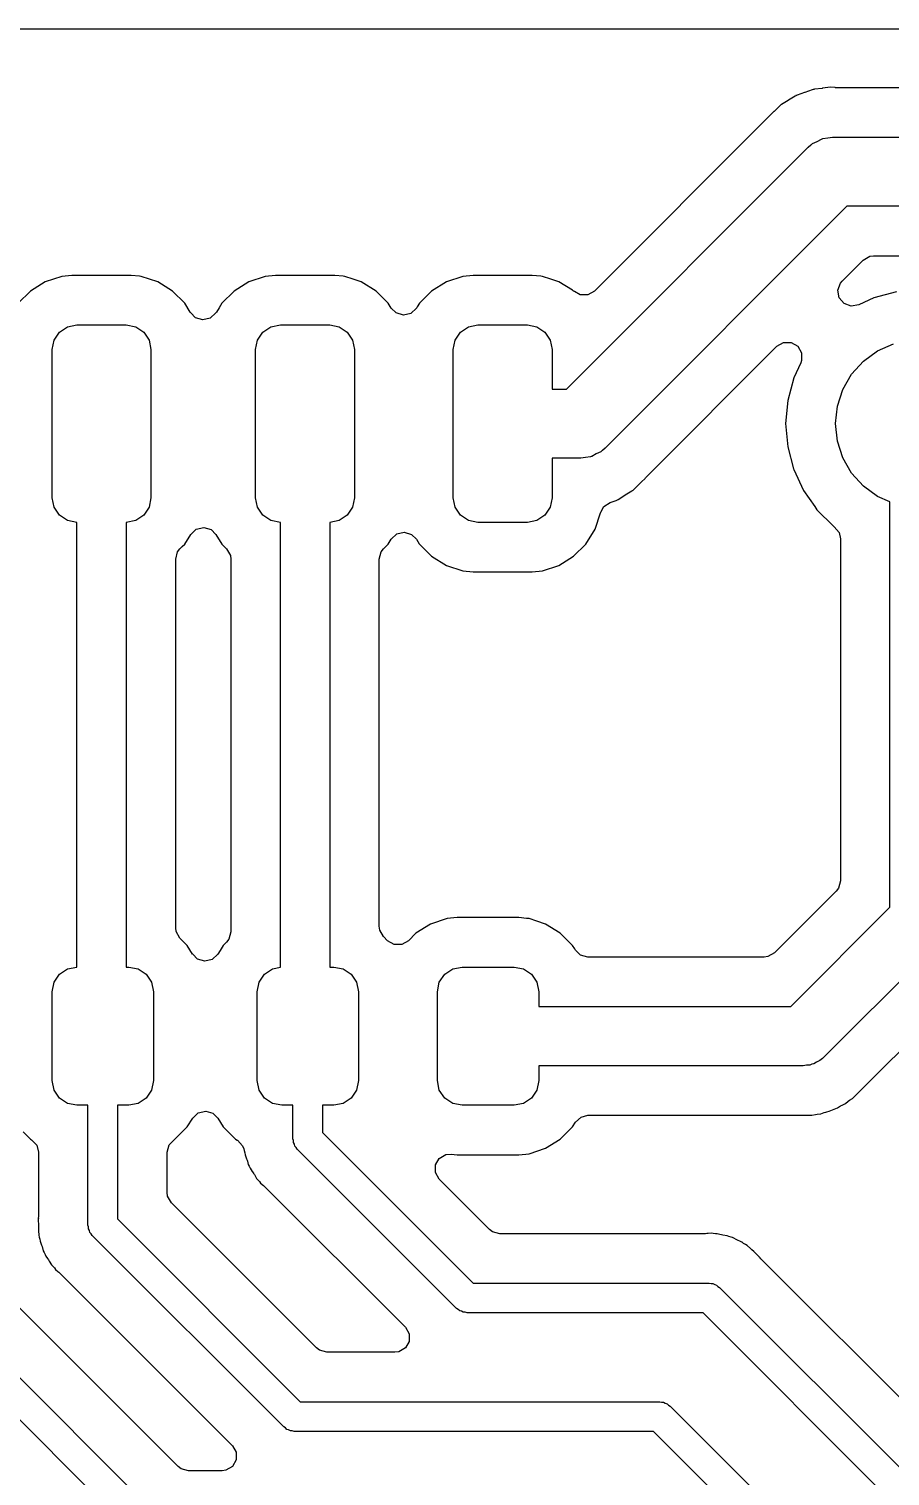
# Model space of a CAD drawing. Extents: x 44 to 146, y -87 to -25.
# Drawn here: x 89.82 to 98.53, y -39.9 to -25.25 of the extents above; entities that cross this region are included whole.
import ezdxf

# ---------------------------------------------------------------- set-up
doc = ezdxf.new("R2010")
doc.units = 0
doc.layers.add('BLACK', color=7, linetype='CONTINUOUS')

msp = doc.modelspace()

# ---------------------------------------------------------------- linework, layer by layer
at = {"layer": 'BLACK', "linetype": 'CONTINUOUS'}
for p, q in [((48.864128, -25.2545), (140.635872, -25.2545)), ((97.583398, -25.926828), (97.577065, -25.929863)), ((97.583453, -25.926946), (97.583398, -25.926828)), ((97.590787, -25.923552), (97.583453, -25.926946)), ((97.665601, -25.898343), (97.590787, -25.923552)), ((97.669401, -25.897005), (97.665601, -25.898343)), ((97.743529, -25.869773), (97.669401, -25.897005)), ((97.751372, -25.867823), (97.743529, -25.869773)), ((97.758172, -25.866097), (97.751341, -25.867698)), ((97.751341, -25.867698), (97.751372, -25.867823)), ((97.7582, -25.866223), (97.758172, -25.866097)), ((97.766087, -25.864486), (97.7582, -25.866223)), ((97.76609, -25.864486), (97.766087, -25.864486)), ((97.766092, -25.864485), (97.76609, -25.864486)), ((97.766096, -25.864485), (97.766092, -25.864485)), ((97.844625, -25.855943), (97.766096, -25.864485)), ((97.848625, -25.855453), (97.844625, -25.855943)), ((97.92683, -25.844798), (97.848625, -25.855453)), ((97.974181, -25.848654), (97.92683, -25.844798)), ((97.978523, -25.849008), (97.974181, -25.848654)), ((97.990616, -25.8495), (97.978523, -25.849008)), ((121.654972, -25.8495), (97.990616, -25.8495)), ((97.414013, -26.033197), (97.35816, -26.089049)), ((97.420305, -26.02814), (97.414013, -26.033197)), ((97.425753, -26.023718), (97.420225, -26.02804)), ((97.420225, -26.02804), (97.420305, -26.02814)), ((97.425831, -26.02382), (97.425753, -26.023718)), ((97.432262, -26.018931), (97.425831, -26.02382)), ((97.499921, -25.978221), (97.432262, -26.018931)), ((97.503348, -25.976095), (97.499921, -25.978221)), ((97.569881, -25.933568), (97.503348, -25.976095)), ((97.577122, -25.929977), (97.569881, -25.933568)), ((97.577065, -25.929863), (97.577122, -25.929977)), ((97.281415, -26.165794), (95.539648, -27.907562)), ((97.292633, -26.15222), (97.281415, -26.165794)), ((97.292732, -26.152304), (97.292633, -26.15222)), ((97.297955, -26.146154), (97.292732, -26.152304)), ((97.355272, -26.09186), (97.297955, -26.146154)), ((97.35816, -26.089049), (97.355272, -26.09186)), ((97.843565, -26.36776), (97.850133, -26.36455)), ((97.850133, -26.36455), (97.900221, -26.358306)), ((97.900221, -26.358306), (97.95, -26.35)), ((97.95, -26.35), (121.75, -26.35)), ((95.255026, -28.9), (97.702513, -26.452512)), ((97.702513, -26.452512), (97.730118, -26.429132)), ((97.730118, -26.429132), (97.735026, -26.423801)), ((97.735026, -26.423801), (97.738868, -26.421721)), ((97.738868, -26.421721), (97.746624, -26.415153)), ((97.746624, -26.415153), (97.791964, -26.392987)), ((97.791964, -26.392987), (97.836355, -26.368964)), ((97.836355, -26.368964), (97.843565, -26.36776)), ((98.094975, -27.05), (95.647487, -29.497487)), ((121.605026, -27.05), (98.094975, -27.05)), ((98.046381, -27.806406), (98.258647, -27.594141)), ((98.258647, -27.594141), (98.325442, -27.555577)), ((98.325442, -27.555577), (98.364006, -27.5505)), ((98.364006, -27.5505), (109.778414, -27.5505)), ((89.980666, -27.815186), (89.831343, -27.907288)), ((90.147202, -27.760001), (89.980666, -27.815186)), ((90.249996, -27.7495), (90.147202, -27.760001)), ((90.850004, -27.7495), (90.249996, -27.7495)), ((90.850009, -27.7495), (90.850004, -27.7495)), ((90.935665, -27.75825), (90.850009, -27.7495)), ((90.952798, -27.760001), (90.935665, -27.75825)), ((91.036065, -27.787593), (90.952798, -27.760001)), ((91.119334, -27.815186), (91.036065, -27.787593)), ((91.268656, -27.907288), (91.119334, -27.815186)), ((92.040666, -27.815186), (91.891343, -27.907288)), ((92.207202, -27.760001), (92.040666, -27.815186)), ((92.309996, -27.7495), (92.207202, -27.760001)), ((92.910004, -27.7495), (92.309996, -27.7495)), ((92.910009, -27.7495), (92.910004, -27.7495)), ((92.995665, -27.75825), (92.910009, -27.7495)), ((93.012798, -27.760001), (92.995665, -27.75825)), ((93.096065, -27.787593), (93.012798, -27.760001)), ((93.179334, -27.815186), (93.096065, -27.787593)), ((93.328656, -27.907288), (93.179334, -27.815186)), ((94.040666, -27.815186), (93.891343, -27.907288)), ((94.207202, -27.760001), (94.040666, -27.815186)), ((94.309996, -27.7495), (94.207202, -27.760001)), ((94.910004, -27.7495), (94.309996, -27.7495)), ((94.910009, -27.7495), (94.910004, -27.7495)), ((94.995665, -27.75825), (94.910009, -27.7495)), ((95.012798, -27.760001), (94.995665, -27.75825)), ((95.096065, -27.787593), (95.012798, -27.760001)), ((95.179334, -27.815186), (95.096065, -27.787593)), ((95.31684, -27.9), (95.179334, -27.815186)), ((98.003312, -27.898774), (98.029691, -27.826297)), ((98.029691, -27.826297), (98.046381, -27.806406)), ((89.831343, -27.907288), (89.707285, -28.031346)), ((91.392712, -28.031344), (91.268656, -27.907288)), ((91.891343, -27.907288), (91.767288, -28.031343)), ((93.452712, -28.031344), (93.328656, -27.907288)), ((93.891343, -27.907288), (93.767288, -28.031343)), ((95.328656, -27.907288), (95.31684, -27.9)), ((95.32893, -27.907562), (95.328656, -27.907288)), ((95.329202, -27.907719), (95.32893, -27.907562)), ((95.335465, -27.912671), (95.329202, -27.907719)), ((95.33619, -27.911753), (95.335465, -27.912671)), ((95.395725, -27.946126), (95.33619, -27.911753)), ((95.472853, -27.946126), (95.395725, -27.946126)), ((95.539648, -27.907562), (95.472853, -27.946126)), ((98.016705, -27.97473), (98.003312, -27.898774)), ((98.066282, -28.033814), (98.016705, -27.97473)), ((98.366336, -27.976097), (98.214715, -28.0468)), ((98.366338, -27.976096), (98.366336, -27.976097)), ((98.59459, -27.914937), (98.366338, -27.976096)), ((91.447474, -28.120128), (91.392712, -28.031344)), ((91.453183, -28.129384), (91.447474, -28.120128)), ((91.712537, -28.120111), (91.706817, -28.129384)), ((91.739765, -28.075966), (91.712537, -28.120111)), ((91.767288, -28.031343), (91.739765, -28.075966)), ((93.483183, -28.080746), (93.452712, -28.031344)), ((93.531779, -28.129342), (93.483183, -28.080746)), ((93.736817, -28.080746), (93.680716, -28.133675)), ((93.739765, -28.075967), (93.736817, -28.080746)), ((93.744736, -28.067906), (93.739765, -28.075967)), ((93.767288, -28.031343), (93.744736, -28.067906)), ((98.138759, -28.060193), (98.066282, -28.033814)), ((98.214715, -28.0468), (98.138759, -28.060193)), ((90.123223, -28.323223), (90.204329, -28.26903)), ((90.204329, -28.26903), (90.3, -28.25)), ((90.3, -28.25), (90.8, -28.25)), ((90.8, -28.25), (90.895671, -28.26903)), ((90.895671, -28.26903), (90.976777, -28.323223)), ((91.501779, -28.17798), (91.453183, -28.129384)), ((91.575667, -28.2001), (91.501779, -28.17798)), ((91.650716, -28.182313), (91.575667, -28.2001)), ((91.706817, -28.129384), (91.650716, -28.182313)), ((92.183223, -28.323223), (92.264329, -28.26903)), ((92.264329, -28.26903), (92.36, -28.25)), ((92.36, -28.25), (92.86, -28.25)), ((92.86, -28.25), (92.955671, -28.26903)), ((92.955671, -28.26903), (93.036777, -28.323223)), ((93.605667, -28.151462), (93.531779, -28.129342)), ((93.680716, -28.133675), (93.605667, -28.151462)), ((94.183223, -28.323223), (94.264329, -28.26903)), ((94.264329, -28.26903), (94.36, -28.25)), ((94.36, -28.25), (94.86, -28.25)), ((94.86, -28.25), (94.955671, -28.26903)), ((94.955671, -28.26903), (95.036777, -28.323223)), ((90.05, -28.5), (90.06903, -28.404329)), ((90.06903, -28.404329), (90.123223, -28.323223)), ((90.976777, -28.323223), (91.03097, -28.404329)), ((91.03097, -28.404329), (91.05, -28.5)), ((92.11, -28.5), (92.12903, -28.404329)), ((92.12903, -28.404329), (92.183223, -28.323223)), ((93.036777, -28.323223), (93.09097, -28.404329)), ((93.09097, -28.404329), (93.11, -28.5)), ((94.11, -28.5), (94.12903, -28.404329)), ((94.12903, -28.404329), (94.183223, -28.323223)), ((95.036777, -28.323223), (95.09097, -28.404329)), ((95.09097, -28.404329), (95.11, -28.5)), ((90.05, -30), (90.05, -28.5)), ((91.05, -28.5), (91.05, -30)), ((92.11, -30), (92.11, -28.5)), ((93.11, -28.5), (93.11, -30)), ((94.11, -30), (94.11, -28.5)), ((95.11, -28.5), (95.11, -28.9)), ((96.068587, -29.784199), (97.386402, -28.466385)), ((97.386402, -28.466385), (97.453196, -28.427822)), ((97.453196, -28.427822), (97.530324, -28.427822)), ((97.530324, -28.427822), (97.597119, -28.466386)), ((97.597119, -28.466386), (97.635683, -28.533181)), ((97.635683, -28.533181), (97.635683, -28.610309)), ((98.261239, -28.618327), (98.405, -28.513878)), ((98.405, -28.513878), (98.567336, -28.441602)), ((97.6268, -28.634715), (97.556097, -28.786336)), ((97.635683, -28.610309), (97.6268, -28.634715)), ((98.142336, -28.750383), (98.261239, -28.618327)), ((97.556096, -28.786338), (97.494937, -29.01459)), ((97.556097, -28.786336), (97.556096, -28.786338)), ((98.053486, -28.904274), (98.142336, -28.750383)), ((95.11, -28.9), (95.255026, -28.9)), ((97.998575, -29.073275), (98.053486, -28.904274)), ((97.494937, -29.01459), (97.474341, -29.25)), ((97.98, -29.25), (97.998575, -29.073275)), ((97.474341, -29.25), (97.494937, -29.485409)), ((97.998575, -29.426725), (97.98, -29.25)), ((98.053486, -29.595726), (97.998575, -29.426725)), ((95.499868, -29.58545), (95.449777, -29.591693)), ((95.506436, -29.582238), (95.499868, -29.58545)), ((95.513645, -29.581036), (95.506436, -29.582238)), ((95.558026, -29.557017), (95.513645, -29.581036)), ((95.603377, -29.534847), (95.558026, -29.557017)), ((95.611133, -29.528277), (95.603377, -29.534847)), ((95.614974, -29.526199), (95.611133, -29.528277)), ((95.619881, -29.520868), (95.614974, -29.526199)), ((95.647487, -29.497487), (95.619881, -29.520868)), ((97.494937, -29.485409), (97.554306, -29.706982)), ((95.4, -29.6), (95.11, -29.6)), ((95.11, -29.6), (95.11, -30)), ((95.449777, -29.591693), (95.4, -29.6)), ((97.554306, -29.706982), (97.556097, -29.713663)), ((97.556097, -29.713663), (97.655965, -29.92783)), ((98.142336, -29.749617), (98.053486, -29.595726)), ((95.935989, -29.9168), (95.991852, -29.860936)), ((95.991852, -29.860936), (95.994709, -29.858156)), ((95.994709, -29.858156), (96.0155, -29.838462)), ((96.0155, -29.838462), (96.052041, -29.803849)), ((96.052041, -29.803849), (96.052047, -29.803839)), ((96.052047, -29.803839), (96.057272, -29.797689)), ((96.057272, -29.797689), (96.057372, -29.797774)), ((96.057372, -29.797774), (96.068587, -29.784199)), ((98.261239, -29.881673), (98.142336, -29.749617)), ((98.405, -29.986122), (98.261239, -29.881673)), ((90.06903, -30.095671), (90.05, -30)), ((91.05, -30), (91.03097, -30.095671)), ((92.12903, -30.095671), (92.11, -30)), ((93.11, -30), (93.09097, -30.095671)), ((94.12903, -30.095671), (94.11, -30)), ((95.11, -30), (95.09097, -30.095671)), ((95.69714, -30.047361), (95.759221, -30.026444)), ((95.759221, -30.026444), (95.759224, -30.026441)), ((95.759224, -30.026441), (95.759227, -30.026441)), ((95.759227, -30.026441), (95.766558, -30.02305)), ((95.766558, -30.02305), (95.766613, -30.023169)), ((95.766613, -30.023169), (95.772937, -30.020139)), ((95.772879, -30.020021), (95.780108, -30.016434)), ((95.772937, -30.020139), (95.772879, -30.020021)), ((95.780108, -30.016434), (95.780116, -30.016432)), ((95.780116, -30.016432), (95.846664, -29.973894)), ((95.846664, -29.973894), (95.850078, -29.971777)), ((95.850078, -29.971777), (95.917731, -29.931073)), ((95.91773, -29.931073), (95.917736, -29.93107)), ((95.917731, -29.931073), (95.91773, -29.931073)), ((95.917736, -29.93107), (95.91774, -29.931065)), ((95.91774, -29.931065), (95.924168, -29.92618)), ((95.924168, -29.92618), (95.924248, -29.926285)), ((95.924248, -29.926285), (95.929771, -29.921967)), ((95.929689, -29.921865), (95.935983, -29.916805)), ((95.929771, -29.921967), (95.929689, -29.921865)), ((95.935983, -29.916805), (95.935986, -29.916801)), ((95.935986, -29.916801), (95.935989, -29.9168)), ((97.655965, -29.92783), (97.768629, -30.08873)), ((98.53, -30.041775), (98.405, -29.986122)), ((90.123223, -30.176777), (90.06903, -30.095671)), ((91.03097, -30.095671), (90.976777, -30.176777)), ((92.183223, -30.176777), (92.12903, -30.095671)), ((93.09097, -30.095671), (93.036777, -30.176777)), ((94.183223, -30.176777), (94.12903, -30.095671)), ((95.09097, -30.095671), (95.036777, -30.176777)), ((95.544814, -30.319334), (95.599999, -30.152797)), ((95.599999, -30.152796), (95.602558, -30.145074)), ((95.599999, -30.152797), (95.599999, -30.152796)), ((95.602558, -30.145074), (95.604915, -30.145855)), ((95.604915, -30.145855), (95.634106, -30.08873)), ((95.634106, -30.08873), (95.69714, -30.047361)), ((97.768629, -30.08873), (97.791506, -30.121402)), ((97.791506, -30.121402), (97.958601, -30.288497)), ((98.53, -34.145736), (98.53, -30.041775)), ((90.204329, -30.23097), (90.123223, -30.176777)), ((90.3, -30.25), (90.204329, -30.23097)), ((90.3, -34.75), (90.3, -30.25)), ((90.895671, -30.23097), (90.8, -30.25)), ((90.8, -30.25), (90.8, -34.75)), ((90.976777, -30.176777), (90.895671, -30.23097)), ((91.453183, -30.370615), (91.509283, -30.317687)), ((91.509283, -30.317687), (91.584332, -30.299899)), ((91.584332, -30.299899), (91.65822, -30.322019)), ((92.264329, -30.23097), (92.183223, -30.176777)), ((92.36, -30.25), (92.264329, -30.23097)), ((92.36, -34.752983), (92.36, -30.25)), ((92.955671, -30.23097), (92.86, -30.25)), ((92.86, -30.25), (92.86, -34.75)), ((93.036777, -30.176777), (92.955671, -30.23097)), ((94.264329, -30.23097), (94.183223, -30.176777)), ((94.36, -30.25), (94.264329, -30.23097)), ((94.86, -30.25), (94.36, -30.25)), ((94.955671, -30.23097), (94.86, -30.25)), ((95.036777, -30.176777), (94.955671, -30.23097)), ((95.452712, -30.468656), (95.544814, -30.319334)), ((97.958601, -30.288497), (97.965958, -30.293648)), ((97.965958, -30.293648), (98.015537, -30.35273)), ((91.392712, -30.468656), (91.453183, -30.370615)), ((91.65822, -30.322019), (91.706817, -30.370616)), ((91.706817, -30.370616), (91.767287, -30.468655)), ((93.452712, -30.468656), (93.483183, -30.419253)), ((93.483183, -30.419253), (93.539283, -30.366325)), ((93.539283, -30.366325), (93.614332, -30.348537)), ((93.614332, -30.348537), (93.68822, -30.370657)), ((93.68822, -30.370657), (93.736817, -30.419254)), ((93.736817, -30.419254), (93.765445, -30.465669)), ((93.765445, -30.465669), (93.767288, -30.468656)), ((98.015537, -30.35273), (98.0295, -30.415705)), ((98.0295, -30.415705), (98.0295, -33.876704)), ((91.3005, -30.622586), (91.320462, -30.548086)), ((91.320462, -30.548086), (91.344141, -30.517227)), ((91.344141, -30.517227), (91.366933, -30.494435)), ((91.366933, -30.494435), (91.392712, -30.468656)), ((91.767287, -30.468655), (91.815859, -30.517227)), ((91.815859, -30.517227), (91.854423, -30.584022)), ((91.854423, -30.584022), (91.8595, -30.622586)), ((93.3605, -30.622586), (93.380462, -30.548086)), ((93.380462, -30.548086), (93.404141, -30.517227)), ((93.404141, -30.517227), (93.426933, -30.494435)), ((93.426933, -30.494435), (93.452712, -30.468656)), ((93.767288, -30.468656), (93.891344, -30.592712)), ((93.891344, -30.592712), (94.040666, -30.684814)), ((95.179334, -30.684814), (95.328656, -30.592712)), ((95.328656, -30.592712), (95.452712, -30.468656)), ((91.3005, -34.352414), (91.3005, -30.622586)), ((91.8595, -30.622586), (91.8595, -34.392414)), ((93.3605, -34.337414), (93.3605, -30.622586)), ((94.040666, -30.684814), (94.207203, -30.739999)), ((94.207203, -30.739999), (94.309991, -30.7505)), ((94.309991, -30.7505), (94.910008, -30.750499)), ((94.910008, -30.750499), (95.012797, -30.739999)), ((95.012797, -30.739999), (95.179334, -30.684814)), ((97.985859, -33.982063), (97.362063, -34.605859)), ((98.009538, -33.951204), (97.985859, -33.982063)), ((98.0295, -33.876704), (98.009538, -33.951204)), ((94.047202, -34.260001), (93.880666, -34.315186)), ((94.149996, -34.2495), (94.047202, -34.260001)), ((94.775004, -34.2495), (94.149996, -34.2495)), ((94.775009, -34.2495), (94.775004, -34.2495)), ((94.851241, -34.257288), (94.775009, -34.2495)), ((94.877798, -34.260001), (94.851241, -34.257288)), ((94.955849, -34.285865), (94.877798, -34.260001)), ((97.525736, -35.15), (98.53, -34.145736)), ((91.305577, -34.390978), (91.3005, -34.352414)), ((91.344141, -34.457773), (91.305577, -34.390978)), ((91.8595, -34.392414), (91.839538, -34.466914)), ((93.365577, -34.375978), (93.3605, -34.337414)), ((93.404141, -34.442773), (93.365577, -34.375978)), ((93.731343, -34.407288), (93.655359, -34.483273)), ((93.880666, -34.315186), (93.731343, -34.407288)), ((95.044334, -34.315186), (94.955849, -34.285865)), ((95.193656, -34.407288), (95.044334, -34.315186)), ((95.317712, -34.531344), (95.193656, -34.407288)), ((91.417712, -34.531344), (91.344141, -34.457773)), ((91.471579, -34.618678), (91.417712, -34.531344)), ((91.782288, -34.531343), (91.749782, -34.584045)), ((91.815859, -34.497773), (91.782288, -34.531343)), ((91.839538, -34.466914), (91.815859, -34.497773)), ((93.444641, -34.483273), (93.404141, -34.442773)), ((93.511436, -34.521837), (93.444641, -34.483273)), ((93.588564, -34.521837), (93.511436, -34.521837)), ((93.655359, -34.483273), (93.588564, -34.521837)), ((95.339045, -34.565931), (95.317712, -34.531344)), ((95.346934, -34.578721), (95.339045, -34.565931)), ((99.042132, -34.482132), (97.862132, -35.662132)), ((91.473183, -34.621278), (91.471579, -34.618678)), ((91.521779, -34.669874), (91.473183, -34.621278)), ((91.595667, -34.691994), (91.521779, -34.669874)), ((91.670716, -34.674207), (91.595667, -34.691994)), ((91.726817, -34.621278), (91.670716, -34.674207)), ((91.728421, -34.618678), (91.726817, -34.621278)), ((91.749782, -34.584045), (91.728421, -34.618678)), ((95.399251, -34.629538), (95.346934, -34.578721)), ((95.473751, -34.6495), (95.399251, -34.629538)), ((97.256704, -34.6495), (95.473751, -34.6495)), ((97.295268, -34.644423), (97.256704, -34.6495)), ((97.362063, -34.605859), (97.295268, -34.644423)), ((90.06903, -34.904329), (90.123223, -34.823223)), ((90.123223, -34.823223), (90.204329, -34.76903)), ((90.204329, -34.76903), (90.3, -34.75)), ((90.8, -34.75), (90.825, -34.75)), ((90.825, -34.75), (90.920671, -34.76903)), ((90.920671, -34.76903), (91.001777, -34.823223)), ((91.001777, -34.823223), (91.05597, -34.904329)), ((92.14403, -34.904329), (92.198223, -34.823223)), ((92.198223, -34.823223), (92.279329, -34.76903)), ((92.279329, -34.76903), (92.36, -34.752983)), ((92.86, -34.75), (92.9, -34.75)), ((92.9, -34.75), (92.995671, -34.76903)), ((92.995671, -34.76903), (93.076777, -34.823223)), ((93.076777, -34.823223), (93.13097, -34.904329)), ((93.96903, -34.904329), (94.023223, -34.823223)), ((94.023223, -34.823223), (94.104329, -34.76903)), ((94.104329, -34.76903), (94.2, -34.75)), ((94.2, -34.75), (94.725, -34.75)), ((94.725, -34.75), (94.820671, -34.76903)), ((94.820671, -34.76903), (94.901777, -34.823223)), ((94.901777, -34.823223), (94.95597, -34.904329)), ((98.279816, -35.952262), (99.427826, -34.804252)), ((90.05, -35), (90.06903, -34.904329)), ((90.05, -35.9), (90.05, -35)), ((91.05597, -34.904329), (91.075, -35)), ((91.075, -35), (91.075, -35.9)), ((92.125, -35), (92.14403, -34.904329)), ((92.125, -35.9), (92.125, -35)), ((93.13097, -34.904329), (93.15, -35)), ((93.15, -35), (93.15, -35.9)), ((93.95, -35), (93.96903, -34.904329)), ((93.95, -35.9), (93.95, -35)), ((94.95597, -34.904329), (94.975, -35)), ((94.975, -35), (94.975, -35.15)), ((94.975, -35.15), (97.525736, -35.15)), ((97.737816, -35.733584), (97.718685, -35.742032)), ((97.758372, -35.729742), (97.737816, -35.733584)), ((97.787838, -35.711497), (97.758372, -35.729742)), ((97.819541, -35.697499), (97.787838, -35.711497)), ((97.8462, -35.675361), (97.819541, -35.697499)), ((97.852109, -35.671703), (97.8462, -35.675361)), ((97.854636, -35.668356), (97.852109, -35.671703)), ((97.862132, -35.662132), (97.854636, -35.668356)), ((97.65, -35.75), (94.975, -35.75)), ((94.975, -35.75), (94.975, -35.9)), ((97.684064, -35.743632), (97.65, -35.75)), ((97.718685, -35.742032), (97.684064, -35.743632)), ((90.06903, -35.995671), (90.05, -35.9)), ((90.123223, -36.076777), (90.06903, -35.995671)), ((91.05597, -35.995671), (91.001777, -36.076777)), ((91.075, -35.9), (91.05597, -35.995671)), ((92.14403, -35.995671), (92.125, -35.9)), ((92.198223, -36.076777), (92.14403, -35.995671)), ((93.13097, -35.995671), (93.076777, -36.076777)), ((93.15, -35.9), (93.13097, -35.995671)), ((93.96903, -35.995671), (93.95, -35.9)), ((94.023223, -36.076777), (93.96903, -35.995671)), ((94.95597, -35.995671), (94.901777, -36.076777)), ((94.975, -35.9), (94.95597, -35.995671)), ((98.152262, -36.079816), (98.279816, -35.952262)), ((90.204329, -36.13097), (90.123223, -36.076777)), ((90.3, -36.15), (90.204329, -36.13097)), ((90.4125, -36.15), (90.3, -36.15)), ((90.4125, -37.3625), (90.4125, -36.15)), ((90.825, -36.15), (90.7125, -36.15)), ((90.7125, -36.15), (90.7125, -37.300368)), ((90.920671, -36.13097), (90.825, -36.15)), ((91.001777, -36.076777), (90.920671, -36.13097)), ((92.279329, -36.13097), (92.198223, -36.076777)), ((92.375, -36.15), (92.279329, -36.13097)), ((92.4875, -36.15), (92.375, -36.15)), ((92.4875, -36.4875), (92.4875, -36.15)), ((92.9, -36.15), (92.7875, -36.15)), ((92.7875, -36.15), (92.7875, -36.425368)), ((92.995671, -36.13097), (92.9, -36.15)), ((93.076777, -36.076777), (92.995671, -36.13097)), ((94.104329, -36.13097), (94.023223, -36.076777)), ((94.2, -36.15), (94.104329, -36.13097)), ((94.725, -36.15), (94.2, -36.15)), ((94.820671, -36.13097), (94.725, -36.15)), ((94.901777, -36.076777), (94.820671, -36.13097)), ((97.964705, -36.187971), (97.999522, -36.175789)), ((97.999522, -36.175789), (98.030755, -36.156163)), ((98.030755, -36.156163), (98.045365, -36.148089)), ((98.045365, -36.148089), (98.078587, -36.132091)), ((98.078587, -36.132091), (98.107426, -36.109091)), ((98.107426, -36.109091), (98.121024, -36.099442)), ((98.121024, -36.099442), (98.152262, -36.079816)), ((91.417712, -36.368656), (91.473183, -36.278721)), ((91.473183, -36.278721), (91.529283, -36.225793)), ((91.529283, -36.225793), (91.604332, -36.208005)), ((91.604332, -36.208005), (91.67822, -36.230125)), ((91.67822, -36.230125), (91.726817, -36.278722)), ((91.726817, -36.278722), (91.782286, -36.368654)), ((95.317712, -36.368656), (95.346934, -36.321278)), ((95.346934, -36.321278), (95.403035, -36.26835)), ((95.403035, -36.26835), (95.473751, -36.2505)), ((95.473751, -36.2505), (97.740192, -36.2505)), ((97.740192, -36.2505), (97.740194, -36.2505)), ((97.740194, -36.2505), (97.776148, -36.242293)), ((97.776148, -36.242293), (97.792612, -36.239496)), ((97.792612, -36.239496), (97.829255, -36.235368)), ((97.829255, -36.235368), (97.864061, -36.223188)), ((97.864061, -36.223188), (97.880108, -36.218566)), ((97.880108, -36.218566), (97.891693, -36.215921)), ((97.891693, -36.215921), (97.916061, -36.21036)), ((97.916061, -36.21036), (97.949284, -36.194359)), ((97.949284, -36.194359), (97.964705, -36.187971)), ((89.755359, -36.416727), (89.831344, -36.492712)), ((91.293656, -36.492712), (91.417712, -36.368656)), ((91.782286, -36.368654), (91.782288, -36.368656)), ((91.782288, -36.368656), (91.906344, -36.492712)), ((92.7875, -36.425368), (94.312132, -37.95)), ((95.193656, -36.492712), (95.317712, -36.368656)), ((87.4, -36.587868), (91.162132, -40.35)), ((89.831344, -36.492712), (89.841218, -36.498802)), ((89.841218, -36.498802), (89.894147, -36.554899)), ((89.894147, -36.554899), (89.912, -36.62562)), ((91.213, -36.62562), (91.232962, -36.55112)), ((91.232962, -36.55112), (91.283781, -36.498802)), ((91.283781, -36.498802), (91.293656, -36.492712)), ((91.906344, -36.492712), (91.922821, -36.502875)), ((91.922821, -36.502875), (91.924835, -36.504117)), ((91.924835, -36.504117), (91.977764, -36.560218)), ((91.977764, -36.560218), (91.989699, -36.589368)), ((91.989699, -36.589368), (91.995274, -36.608559)), ((91.995274, -36.608559), (92.000013, -36.631445)), ((92.492611, -36.506574), (92.4875, -36.4875)), ((92.492611, -36.526323), (92.492611, -36.506574)), ((92.502484, -36.543425), (92.492611, -36.526323)), ((92.507596, -36.5625), (92.502484, -36.543425)), ((92.52156, -36.576464), (92.507596, -36.5625)), ((92.531434, -36.593566), (92.52156, -36.576464)), ((94.143934, -38.206066), (92.531434, -36.593566)), ((94.877797, -36.639999), (95.044334, -36.584814)), ((95.044334, -36.584814), (95.193656, -36.492712)), ((90.993934, -40.606066), (87.143934, -36.756066)), ((89.912, -36.62562), (89.912, -37.274234)), ((91.213, -37.031336), (91.213, -36.62562)), ((92.000013, -36.631445), (92.002427, -36.650552)), ((92.002427, -36.650552), (92.002428, -36.650557)), ((92.002428, -36.650557), (92.018801, -36.691911)), ((92.018801, -36.691911), (92.023346, -36.705185)), ((92.023346, -36.705185), (92.026154, -36.71485)), ((92.026154, -36.71485), (92.035756, -36.747898)), ((92.035756, -36.747898), (92.035757, -36.747899)), ((92.035757, -36.747899), (92.035757, -36.7479)), ((92.035757, -36.7479), (92.045558, -36.764473)), ((92.045558, -36.764473), (92.055841, -36.785464)), ((93.929159, -36.753854), (93.967723, -36.687059)), ((93.929159, -36.830982), (93.929159, -36.753854)), ((93.967723, -36.687059), (94.034518, -36.648495)), ((94.034518, -36.648495), (94.088226, -36.64419)), ((94.088226, -36.64419), (94.149991, -36.6505)), ((94.149991, -36.6505), (94.775008, -36.650499)), ((94.775008, -36.650499), (94.877797, -36.639999)), ((91.325805, -39.805859), (88.424804, -36.904858)), ((92.055841, -36.785464), (92.062929, -36.803367)), ((92.062929, -36.803367), (92.062932, -36.803372)), ((92.062932, -36.803372), (92.075935, -36.821269)), ((92.075935, -36.821269), (92.088136, -36.838063)), ((92.088136, -36.838063), (92.089069, -36.839346)), ((92.089069, -36.839346), (92.096774, -36.851076)), ((92.096774, -36.851076), (92.119417, -36.889362)), ((92.119417, -36.889362), (92.119421, -36.889367)), ((92.119421, -36.889367), (92.133033, -36.902979)), ((92.133033, -36.902979), (92.148217, -36.920758)), ((93.967723, -36.897777), (93.929159, -36.830982)), ((94.475805, -37.405859), (93.967723, -36.897777)), ((91.218077, -37.0699), (91.213, -37.031336)), ((92.148217, -36.920758), (92.159532, -36.936332)), ((92.159532, -36.936332), (92.159534, -36.936334)), ((92.159534, -36.936334), (92.159536, -36.936335)), ((92.159536, -36.936335), (92.159537, -36.936337)), ((92.159537, -36.936337), (92.188142, -36.960001)), ((92.188142, -36.960001), (92.193804, -36.964685)), ((92.193804, -36.964685), (92.204186, -36.974132)), ((92.204186, -36.974132), (93.625195, -38.395141)), ((91.256641, -37.136695), (91.218077, -37.0699)), ((92.725805, -38.605859), (91.256641, -37.136695)), ((89.910622, -37.291461), (89.909739, -37.300797)), ((89.909739, -37.300797), (89.911926, -37.370347)), ((89.912, -37.274234), (89.910103, -37.291412)), ((89.910103, -37.291412), (89.910622, -37.291461)), ((90.7125, -37.300368), (92.562132, -39.15)), ((89.911926, -37.370347), (89.912, -37.375029)), ((89.912, -37.375029), (89.912, -37.403421)), ((89.912, -37.403421), (89.912001, -37.403438)), ((89.912001, -37.403438), (89.912407, -37.406656)), ((89.912407, -37.406656), (89.913505, -37.420623)), ((89.913505, -37.420623), (89.914902, -37.465065)), ((89.914902, -37.465065), (89.914902, -37.465068)), ((89.914902, -37.465068), (89.920275, -37.483563)), ((89.920275, -37.483563), (89.925013, -37.506445)), ((90.417611, -37.381574), (90.4125, -37.3625)), ((90.417611, -37.401323), (90.417611, -37.381574)), ((90.427484, -37.418425), (90.417611, -37.401323)), ((90.432596, -37.4375), (90.427484, -37.418425)), ((90.44656, -37.451464), (90.432596, -37.4375)), ((90.456434, -37.468566), (90.44656, -37.451464)), ((92.393934, -39.406066), (90.456434, -37.468566)), ((94.506664, -37.429538), (94.475805, -37.405859)), ((94.581164, -37.4495), (94.506664, -37.429538)), ((96.662292, -37.4495), (94.581164, -37.4495)), ((96.676314, -37.448839), (96.662292, -37.4495)), ((96.688733, -37.447665), (96.676314, -37.448839)), ((96.720595, -37.444653), (96.688733, -37.447665)), ((96.720596, -37.444653), (96.720595, -37.444653)), ((96.739611, -37.447665), (96.720596, -37.444653)), ((96.762922, -37.4495), (96.739611, -37.447665)), ((96.782175, -37.4495), (96.762922, -37.4495)), ((96.782177, -37.4495), (96.782175, -37.4495)), ((96.808663, -37.4563), (96.782177, -37.4495)), ((96.825266, -37.460563), (96.808663, -37.4563)), ((96.839007, -37.463408), (96.825266, -37.460563)), ((96.882921, -37.470364), (96.839007, -37.463408)), ((96.882923, -37.470364), (96.882921, -37.470364)), ((96.882926, -37.470365), (96.882923, -37.470364)), ((96.900598, -37.478012), (96.882926, -37.470365)), ((96.922704, -37.48558), (96.900598, -37.478012)), ((96.935697, -37.488917), (96.922704, -37.48558)), ((96.941369, -37.490373), (96.935697, -37.488917)), ((96.941373, -37.490375), (96.941369, -37.490373)), ((96.980346, -37.511801), (96.941373, -37.490375)), ((89.925013, -37.506445), (89.927427, -37.525552)), ((89.927427, -37.525552), (89.927428, -37.525557)), ((89.927428, -37.525557), (89.943801, -37.566911)), ((89.943801, -37.566911), (89.948346, -37.580185)), ((89.948346, -37.580185), (89.960756, -37.622898)), ((89.960756, -37.622898), (89.960757, -37.622899)), ((89.960757, -37.622899), (89.960757, -37.6229)), ((89.960757, -37.6229), (89.970558, -37.639473)), ((89.970558, -37.639473), (89.980841, -37.660464)), ((96.992948, -37.517975), (96.980346, -37.511801)), ((97.010471, -37.525558), (96.992948, -37.517975)), ((97.029916, -37.533973), (97.010471, -37.525558)), ((97.033764, -37.535638), (97.029916, -37.533973)), ((97.048984, -37.547444), (97.033764, -37.535638)), ((97.068515, -37.560273), (97.048984, -37.547444)), ((97.085393, -37.569552), (97.068515, -37.560273)), ((97.085396, -37.569554), (97.085393, -37.569552)), ((97.0854, -37.569557), (97.085396, -37.569554)), ((97.117813, -37.599995), (97.0854, -37.569557)), ((97.128484, -37.60911), (97.117813, -37.599995)), ((97.131034, -37.611088), (97.128484, -37.60911)), ((97.1511, -37.631154), (97.131034, -37.611088)), ((97.154461, -37.634411), (97.1511, -37.631154)), ((97.205202, -37.68206), (97.154461, -37.634411)), ((89.980841, -37.660464), (89.987929, -37.678367)), ((89.987929, -37.678367), (89.987932, -37.678372)), ((89.987932, -37.678372), (90.004135, -37.700674)), ((90.004135, -37.700674), (90.013617, -37.713725)), ((90.013617, -37.713725), (90.014069, -37.714346)), ((90.014069, -37.714346), (90.021774, -37.726076)), ((90.021774, -37.726076), (90.044417, -37.764362)), ((90.044417, -37.764362), (90.044421, -37.764367)), ((90.044421, -37.764367), (90.058033, -37.777979)), ((90.058033, -37.777979), (90.073217, -37.795758)), ((97.205205, -37.682065), (97.205202, -37.68206)), ((97.211178, -37.689284), (97.205205, -37.682065)), ((97.211579, -37.688951), (97.211178, -37.689284)), ((97.222384, -37.702438), (97.211579, -37.688951)), ((99.118081, -39.598135), (97.222384, -37.702438)), ((90.073217, -37.795758), (90.084532, -37.811332)), ((90.084532, -37.811332), (90.084534, -37.811334)), ((90.084534, -37.811334), (90.084536, -37.811335)), ((90.084536, -37.811335), (90.084537, -37.811337)), ((90.084537, -37.811337), (90.108734, -37.831354)), ((90.108734, -37.831354), (90.118804, -37.839685)), ((90.118804, -37.839685), (90.129186, -37.849132)), ((90.129186, -37.849132), (91.055554, -38.7755)), ((94.312132, -37.95), (96.7, -37.95)), ((96.7, -37.95), (96.719075, -37.955111)), ((96.719075, -37.955111), (96.738823, -37.955111)), ((96.738823, -37.955111), (96.755925, -37.964984)), ((96.755925, -37.964984), (96.775, -37.970096)), ((96.775, -37.970096), (96.788964, -37.98406)), ((96.788964, -37.98406), (96.806066, -37.993934)), ((96.806066, -37.993934), (98.706066, -39.893934)), ((94.161035, -38.215939), (94.143934, -38.206066)), ((94.175, -38.229904), (94.161035, -38.215939)), ((94.194074, -38.235015), (94.175, -38.229904)), ((94.211177, -38.244889), (94.194074, -38.235015)), ((94.230925, -38.244889), (94.211177, -38.244889)), ((94.25, -38.25), (94.230925, -38.244889)), ((96.637868, -38.25), (94.25, -38.25)), ((98.473, -40.085132), (96.637868, -38.25)), ((93.625195, -38.395141), (93.663759, -38.461936)), ((93.663759, -38.461936), (93.663759, -38.539064)), ((92.756664, -38.629538), (92.725805, -38.605859)), ((92.831164, -38.6495), (92.756664, -38.629538)), ((93.519836, -38.6495), (92.831164, -38.6495)), ((93.5584, -38.644423), (93.519836, -38.6495)), ((93.625195, -38.605859), (93.5584, -38.644423)), ((93.663759, -38.539064), (93.625195, -38.605859)), ((91.055554, -38.7755), (91.875196, -39.595141)), ((92.562132, -39.15), (96.2, -39.15)), ((96.2, -39.15), (96.219075, -39.155111)), ((96.219075, -39.155111), (96.238823, -39.155111)), ((96.238823, -39.155111), (96.255925, -39.164984)), ((96.255925, -39.164984), (96.275, -39.170096)), ((96.275, -39.170096), (96.288964, -39.18406)), ((96.288964, -39.18406), (96.306066, -39.193934)), ((96.306066, -39.193934), (97.556066, -40.443934)), ((92.411035, -39.415939), (92.393934, -39.406066)), ((92.425, -39.429904), (92.411035, -39.415939)), ((92.444074, -39.435015), (92.425, -39.429904)), ((92.461177, -39.444889), (92.444074, -39.435015)), ((92.480925, -39.444889), (92.461177, -39.444889)), ((92.5, -39.45), (92.480925, -39.444889)), ((96.137868, -39.45), (92.5, -39.45)), ((97.323, -40.635132), (96.137868, -39.45)), ((91.875196, -39.595141), (91.91376, -39.661936)), ((91.91376, -39.661936), (91.91376, -39.739064)), ((91.356664, -39.829538), (91.325805, -39.805859)), ((91.431164, -39.8495), (91.356664, -39.829538)), ((91.875196, -39.805859), (91.808401, -39.844423)), ((91.91376, -39.739064), (91.875196, -39.805859)), ((91.769837, -39.8495), (91.431164, -39.8495)), ((91.808401, -39.844423), (91.769837, -39.8495))]:
    msp.add_line(p, q, dxfattribs=at)

doc.saveas('drawing.dxf')
